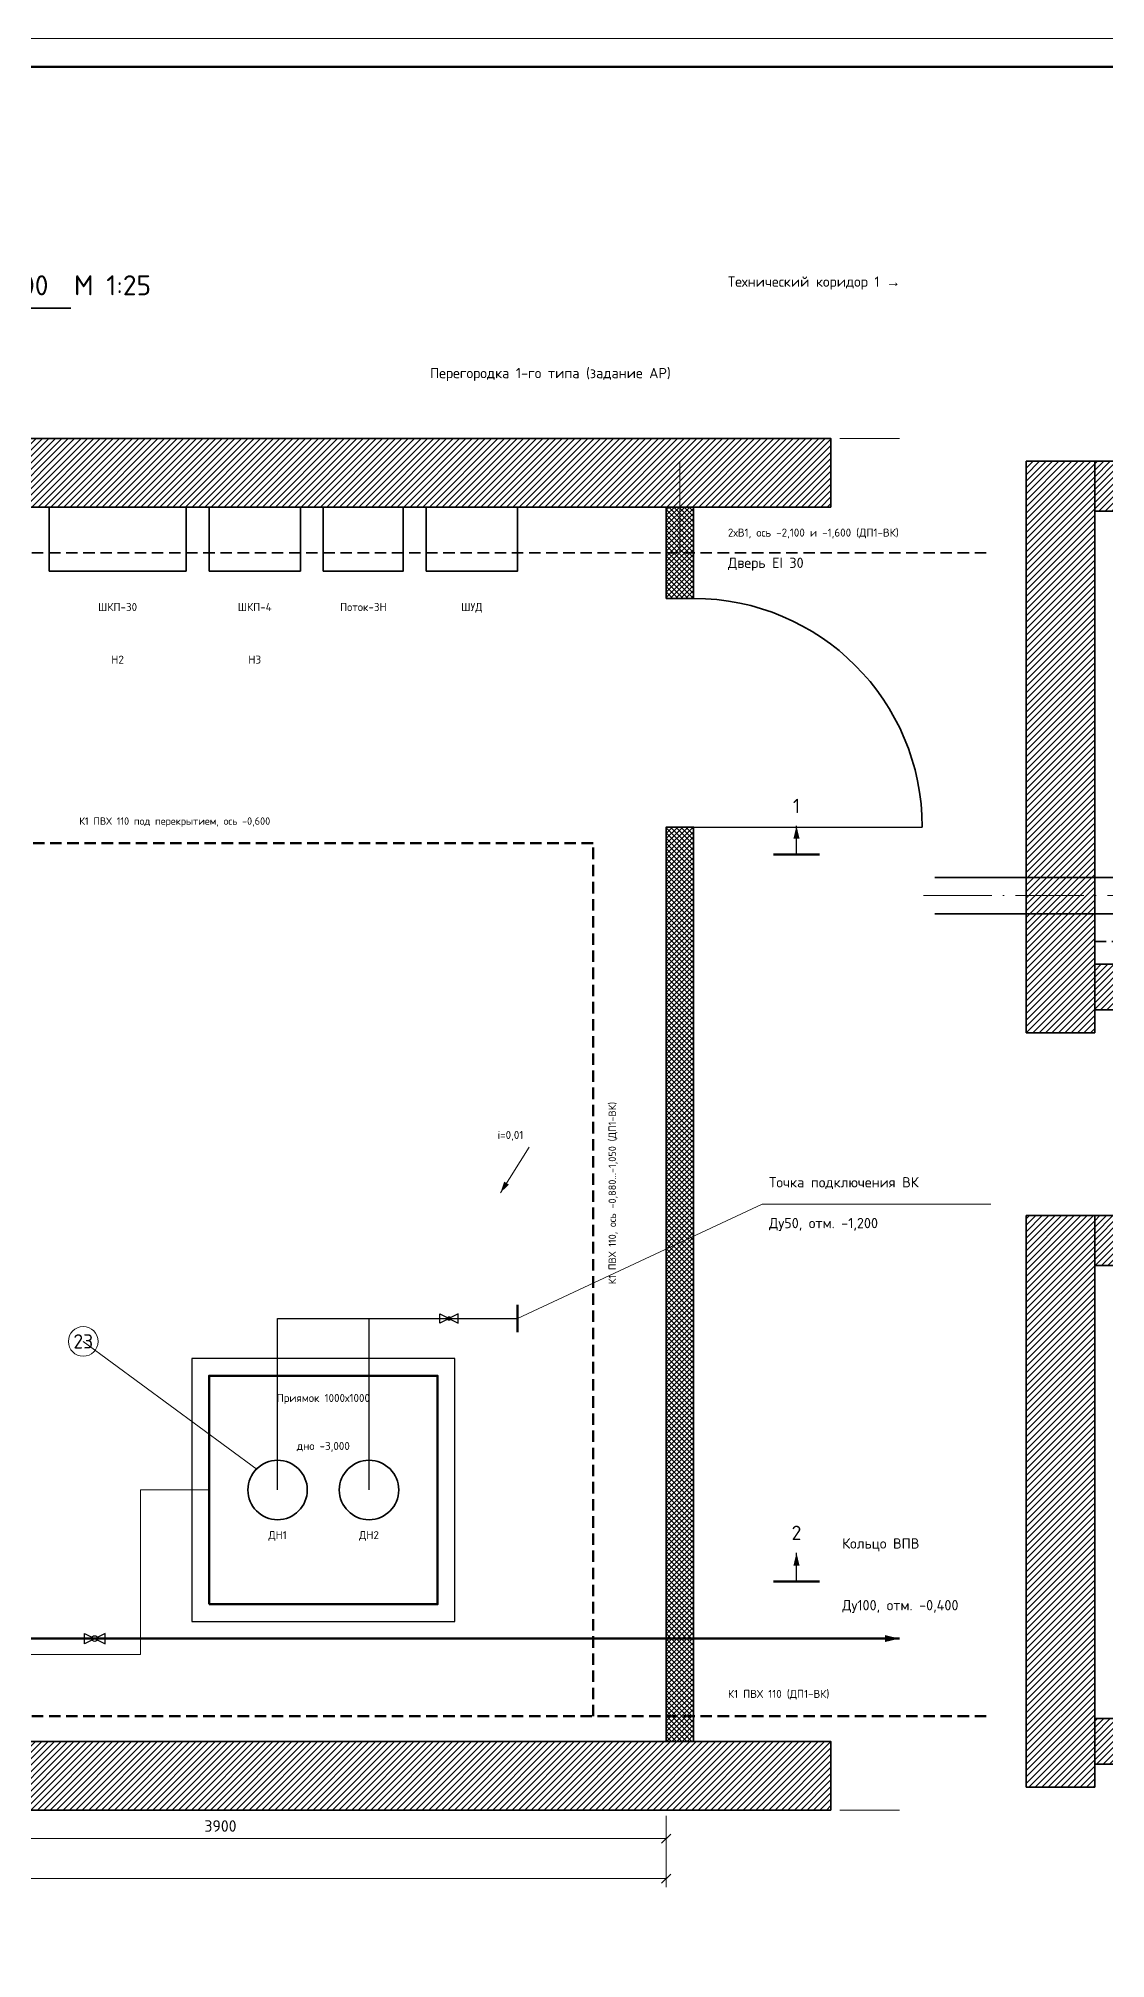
# Model space of a CAD drawing. Header units: millimetres. Extents: x 0 to 2118900, y -20000 to 84100.
# Drawn here: x 2985.1 to 3171.9, y -19742 to -19406 of the extents above; entities that cross this region are included whole.
import ezdxf
from ezdxf.enums import TextEntityAlignment as Align

# ---------------------------------------------------------------- set-up
doc = ezdxf.new("R2010")
doc.units = ezdxf.units.MM
doc.linetypes.add('ПТ_ШТРИХ', pattern=[6, 4, -2])
doc.linetypes.add('ПТ_ШТРИХПУНКТ', pattern=[16, 12, -2, 0, -2])
for name, color, linetype, lineweight in [('ПТ_арматура', 7, 'Continuous', 30), ('ПТ_В2', 3, 'Continuous', 50), ('ПТ_ввод', 5, 'Continuous', 60), ('ПТ_выноски', 7, 'Continuous', 13), ('ПТ_контур', 7, 'Continuous', 35), ('ПТ_оборудование', 7, 'Continuous', 35), ('ПТ_оси', 8, 'Continuous', 13), ('ПТ_размеры', 7, 'Continuous', 13), ('ПТ_рамка', 7, 'Continuous', 50), ('ПТ_рамка_тонк', 7, 'Continuous', 18), ('ПТ_смежные', 8, 'Continuous', 35), ('ПТ_текст', 7, 'Continuous', 18), ('ПТ_штриховка', 8, 'Continuous', 9)]:
    doc.layers.add(name, color=color, linetype=linetype, lineweight=lineweight)
doc.styles.add('ПТ', font='isocpeur.ttf')
doc.styles.add('ПТ_загл', font='isocpeur.ttf')

# ---------------------------------------------------------------- blocks, each defined once
blk = doc.blocks.new('V_BFLY')
blk.add_lwpolyline([(-2, -1), (-2, 1), (2, -1), (2, 1)], close=True)
blk.add_circle((0, 0), 0.55)
blk = doc.blocks.new('ARROW')
h = blk.add_hatch(color=7)
h.dxf.hatch_style = 1
h.paths.add_polyline_path([(0, 0), (-2.5, 0.6), (-2.5, -0.6)])
blk = doc.blocks.new('V_BALL')
h = blk.add_hatch(color=7)
h.dxf.hatch_style = 1
h.paths.add_polyline_path([(0.5, 0, 1), (-0.5, 0, 1)])
blk.add_lwpolyline([(-2, -1), (-2, 1), (2, -1), (2, 1)], close=True)

msp = doc.modelspace()

# ---------------------------------------------------------------- hatches: boundary and pattern name
at = {"layer": 'ПТ_штриховка'}
h = msp.add_hatch(dxfattribs=at)
h.set_pattern_fill('ANSI31', color=8, scale=0.25)
h.paths.add_polyline_path([(2775, -19488), (3123.8, -19488), (3123.8, -19476), (2775, -19476)])
h = msp.add_hatch(dxfattribs=at)
h.set_pattern_fill('ANSI31', color=8, scale=0.25)
h.paths.add_polyline_path([(3158, -19580), (3170, -19580), (3170, -19480), (3158, -19480)])
h = msp.add_hatch(dxfattribs=at)
h.set_pattern_fill('ANSI31', color=8, scale=0.25)
h.paths.add_polyline_path([(3170, -19488.72), (3497.2, -19488.72), (3497.2, -19480), (3170, -19480)])
h = msp.add_hatch(dxfattribs=at)
h.set_pattern_fill('ANSI37', color=8, scale=0.2)
h.paths.add_polyline_path([(3095, -19504), (3099.8, -19504), (3099.8, -19488), (3095, -19488)])
h = msp.add_hatch(dxfattribs=at)
h.set_pattern_fill('ANSI37', color=8, scale=0.2)
h.paths.add_polyline_path([(3095, -19704), (3099.8, -19704), (3099.8, -19544), (3095, -19544)])
h = msp.add_hatch(dxfattribs=at)
h.set_pattern_fill('ANSI31', color=8, scale=0.25)
h.paths.add_polyline_path([(3170, -19576), (3497.2, -19576), (3497.2, -19568), (3170, -19568)])
h = msp.add_hatch(dxfattribs=at)
h.set_pattern_fill('ANSI31', color=8, scale=0.25)
h.paths.add_polyline_path([(3158, -19712), (3170, -19712), (3170, -19612), (3158, -19612)])
h = msp.add_hatch(dxfattribs=at)
h.set_pattern_fill('ANSI31', color=8, scale=0.25)
h.paths.add_polyline_path([(3170, -19620.72), (3497.2, -19620.72), (3497.2, -19612), (3170, -19612)])
h = msp.add_hatch(dxfattribs=at)
h.set_pattern_fill('ANSI31', color=8, scale=0.25)
h.paths.add_polyline_path([(3170, -19708), (3404, -19708), (3404, -19700), (3170, -19700)])
h = msp.add_hatch(dxfattribs=at)
h.set_pattern_fill('ANSI31', color=8, scale=0.25)
h.paths.add_polyline_path([(2775, -19716), (3123.8, -19716), (3123.8, -19704), (2775, -19704)])

# ---------------------------------------------------------------- linework, layer by layer
at = {"layer": 'ПТ_В2', "lineweight": 25}
for points in [[(3027, -19660), (3027, -19630)], [(3043, -19660), (3043, -19630)]]:
    msp.add_lwpolyline(points, dxfattribs=at)
at = {"layer": 'ПТ_В2', "lineweight": 30}
msp.add_lwpolyline([(3027, -19630), (3069, -19630)], dxfattribs=at)
at = {"layer": 'ПТ_В2', "lineweight": 18}
msp.add_lwpolyline([(2843, -19688.8), (3003, -19688.8), (3003, -19660), (3015, -19660)], dxfattribs=at)
at = {"layer": 'ПТ_В2', "lineweight": 50}
msp.add_lwpolyline([(2911, -19686), (3135.8, -19686)], dxfattribs=at)
at = {"layer": 'ПТ_ввод', "lineweight": 35}
for p, q in [((3142, -19552.82), (3216, -19552.82)), ((3142, -19559.18), (3216, -19559.18))]:
    msp.add_line(p, q, dxfattribs=at)
at = {"layer": 'ПТ_выноски'}
for p, q in [((3097.4, -19480), (3097.4, -19496)), ((3069, -19630), (3111.8, -19610)), ((3111.8, -19610), (3151.8, -19610)), ((3023.4, -19656.4), (2993, -19634))]:
    msp.add_line(p, q, dxfattribs=at)
msp.add_circle((2993, -19634), 2.6, dxfattribs=at)
at = {"layer": 'ПТ_контур', "lineweight": 35}
msp.add_line((2879.18, -19453.2), (2990.82, -19453.2), dxfattribs=at)
at = {"layer": 'ПТ_контур', "lineweight": 25}
msp.add_line((3099.8, -19544), (3139.8, -19544), dxfattribs=at)
at = {"layer": 'ПТ_контур', "lineweight": 70}
for p, q in [((3113.8, -19548.8), (3121.8, -19548.8)), ((3113.8, -19676), (3121.8, -19676))]:
    msp.add_line(p, q, dxfattribs=at)
at = {"layer": 'ПТ_контур', "lineweight": 50}
msp.add_line((3069, -19632.4), (3069, -19627.6), dxfattribs=at)
at = {"layer": 'ПТ_контур', "lineweight": 35}
for points in [[(2775, -19488), (3123.8, -19488), (3123.8, -19476), (2775, -19476)], [(3158, -19580), (3170, -19580), (3170, -19480), (3158, -19480)], [(3170, -19488.72), (3497.2, -19488.72), (3497.2, -19480), (3170, -19480)], [(3095, -19504), (3099.8, -19504), (3099.8, -19488), (3095, -19488)], [(3095, -19704), (3099.8, -19704), (3099.8, -19544), (3095, -19544)], [(3170, -19576), (3497.2, -19576), (3497.2, -19568), (3170, -19568)], [(3158, -19712), (3170, -19712), (3170, -19612), (3158, -19612)], [(3170, -19620.72), (3497.2, -19620.72), (3497.2, -19612), (3170, -19612)], [(3170, -19708), (3404, -19708), (3404, -19700), (3170, -19700)], [(2775, -19716), (3123.8, -19716), (3123.8, -19704), (2775, -19704)]]:
    msp.add_lwpolyline(points, close=True, dxfattribs=at)
at = {"layer": 'ПТ_контур', "lineweight": 25}
msp.add_lwpolyline([(3012, -19683), (3058, -19683), (3058, -19637), (3012, -19637)], close=True, dxfattribs=at)
at = {"layer": 'ПТ_контур', "lineweight": 50}
msp.add_lwpolyline([(3015, -19680), (3055, -19680), (3055, -19640), (3015, -19640)], close=True, dxfattribs=at)
at = {"layer": 'ПТ_контур'}
msp.add_arc((3099.8, -19544), 40, 0, 90, dxfattribs=at)
at = {"layer": 'ПТ_оборудование', "lineweight": 35}
for points in [[(2987, -19499.2), (3011, -19499.2), (3011, -19488), (2987, -19488)], [(3015, -19499.2), (3031, -19499.2), (3031, -19488), (3015, -19488)], [(3035, -19499.2), (3049, -19499.2), (3049, -19488), (3035, -19488)], [(3053, -19499.2), (3069, -19499.2), (3069, -19488), (3053, -19488)]]:
    msp.add_lwpolyline(points, close=True, dxfattribs=at)
for centre in [(3027, -19660), (3043, -19660)]:
    msp.add_circle(centre, 5.2, dxfattribs=at)
at = {"layer": 'ПТ_оси', "linetype": 'ПТ_ШТРИХПУНКТ', "lineweight": 13}
for p, q in [((2739, -19476), (3135.8, -19476)), ((3140, -19556), (3218, -19556)), ((2739, -19716), (3135.8, -19716))]:
    msp.add_line(p, q, dxfattribs=at)
at = {"layer": 'ПТ_размеры'}
for p, q in [((3095, -19717), (3095, -19722.5)), ((2939, -19721), (3095, -19721)), ((3095, -19721), (3095, -19729.5)), ((2775, -19728), (3095, -19728))]:
    msp.add_line(p, q, dxfattribs=at)
at = {"layer": 'ПТ_размеры', "lineweight": 25}
for p, q in [((3094.2, -19721.8), (3095.8, -19720.2)), ((3094.2, -19728.8), (3095.8, -19727.2))]:
    msp.add_line(p, q, dxfattribs=at)
at = {"layer": 'ПТ_рамка', "lineweight": 70}
msp.add_lwpolyline([(2720, -19995), (3536, -19995), (3536, -19411), (2720, -19411)], close=True, dxfattribs=at)
at = {"layer": 'ПТ_рамка_тонк', "lineweight": 13}
msp.add_lwpolyline([(2700, -20000), (3541, -20000), (3541, -19406), (2700, -19406)], close=True, dxfattribs=at)
at = {"layer": 'ПТ_смежные', "linetype": 'ПТ_ШТРИХ', "lineweight": 35, "ltscale": 0.5}
for points in [[(2735, -19496), (3151.8, -19496)], [(3170, -19564), (3497.2, -19564)]]:
    msp.add_lwpolyline(points, dxfattribs=at)
at = {"layer": 'ПТ_смежные', "linetype": 'ПТ_ШТРИХ', "lineweight": 50, "ltscale": 0.5}
for points in [[(3082.2, -19699.6), (3082.2, -19546.8), (2935, -19546.8)], [(2735, -19699.6), (3151.8, -19699.6)]]:
    msp.add_lwpolyline(points, dxfattribs=at)
at = {"layer": 'ПТ_текст', "lineweight": 25}
for p, q in [((3117.8, -19548.8), (3117.8, -19543.8)), ((3117.8, -19676), (3117.8, -19671))]:
    msp.add_line(p, q, dxfattribs=at)
at = {"layer": 'ПТ_текст', "lineweight": 18}
msp.add_line((3071, -19600), (3066, -19608), dxfattribs=at)

# ---------------------------------------------------------------- block references
at = {"layer": 'ПТ_арматура'}
for name, p, xscale, yscale in [('V_BALL', (3057, -19630), 0.8, 0.8), ('V_BFLY', (2995, -19686), 0.9, 0.9)]:
    msp.add_blockref(name, p, dxfattribs=dict(at, xscale=xscale, yscale=yscale))
at = {"layer": 'ПТ_В2'}
msp.add_blockref('ARROW', (3135.8, -19686), dxfattribs=at)
at = {"layer": 'ПТ_текст'}
for p, xscale, yscale, rotation in [((3117.8, -19543.8), 0.9, 0.9, 90), ((3066, -19608), 0.8, 0.8, -122.0053832080835), ((3117.8, -19671), 0.9, 0.9, 90)]:
    msp.add_blockref('ARROW', p, dxfattribs=dict(at, xscale=xscale, yscale=yscale, rotation=rotation))

# ---------------------------------------------------------------- texts
for s, height, style, p in [('План насосной станции пожаротушения на отм. -2,200  М 1:25', 3.5, 'ПТ_загл', (2935, -19452)), ('1', 2.5, 'ПТ', (3117.8, -19542.3)), ('К1 ПВХ 110 под перекрытием, ось -0,600', 1.3, 'ПТ', (3009, -19544)), ('2', 2.5, 'ПТ', (3117.8, -19669.5)), ('3900', 2, 'ПТ', (3017, -19720.4))]:
    msp.add_text(s, height=height, dxfattribs=dict(at, style=style)).set_placement(p, align=Align.BOTTOM_CENTER)
at = {"layer": 'ПТ_текст', "style": 'ПТ'}
for s, height, p in [('Технический коридор 1 →', 1.8, (3105.8, -19450)), ('2хВ1, ось -2,100 и -1,600 (ДП1-ВК)', 1.4, (3105.8, -19493.6)), ('Дверь EI 30', 1.8, (3105.8, -19499.2)), ('Точка подключения ВК', 1.8, (3113, -19607.6)), ('Кольцо ВПВ', 1.8, (3125.8, -19670.8)), ('Ду100, отм. -0,400', 1.8, (3125.8, -19681.6)), ('К1 ПВХ 110 (ДП1-ВК)', 1.4, (3105.8, -19696.8))]:
    msp.add_text(s, height=height, dxfattribs=at).set_placement(p, align=Align.BOTTOM_LEFT)
for s, height, p in [('Перегородка 1-го типа (задание АР)', 1.8, (3095.8, -19466)), ('i=0,01', 1.4, (3070, -19599))]:
    msp.add_text(s, height=height, dxfattribs=at).set_placement(p, align=Align.BOTTOM_RIGHT)
for s, p in [('ШКП-30', (2999, -19504.8)), ('ШКП-4', (3023, -19504.8)), ('Поток-3Н', (3042, -19504.8)), ('ШУД', (3061, -19504.8)), ('Н2', (2999, -19514)), ('Н3', (3023, -19514)), ('Приямок 1000х1000', (3035, -19643.2)), ('дно -3,000', (3035, -19651.6)), ('ДН1', (3027, -19667.2)), ('ДН2', (3043, -19667.2))]:
    msp.add_text(s, height=1.4, dxfattribs=at).set_placement(p, align=Align.TOP_CENTER)
msp.add_text('К1 ПВХ 110, ось -0,880...-1,050 (ДП1-ВК)', height=1.3, rotation=90, dxfattribs=at).set_placement((3086.6, -19624), align=Align.BOTTOM_LEFT)
msp.add_text('Ду50, отм. -1,200', height=1.8, dxfattribs=at).set_placement((3113, -19612.4), align=Align.TOP_LEFT)
msp.add_text('23', height=2.5, dxfattribs=at).set_placement((2993, -19634), align=Align.MIDDLE_CENTER)

doc.saveas('drawing.dxf')
